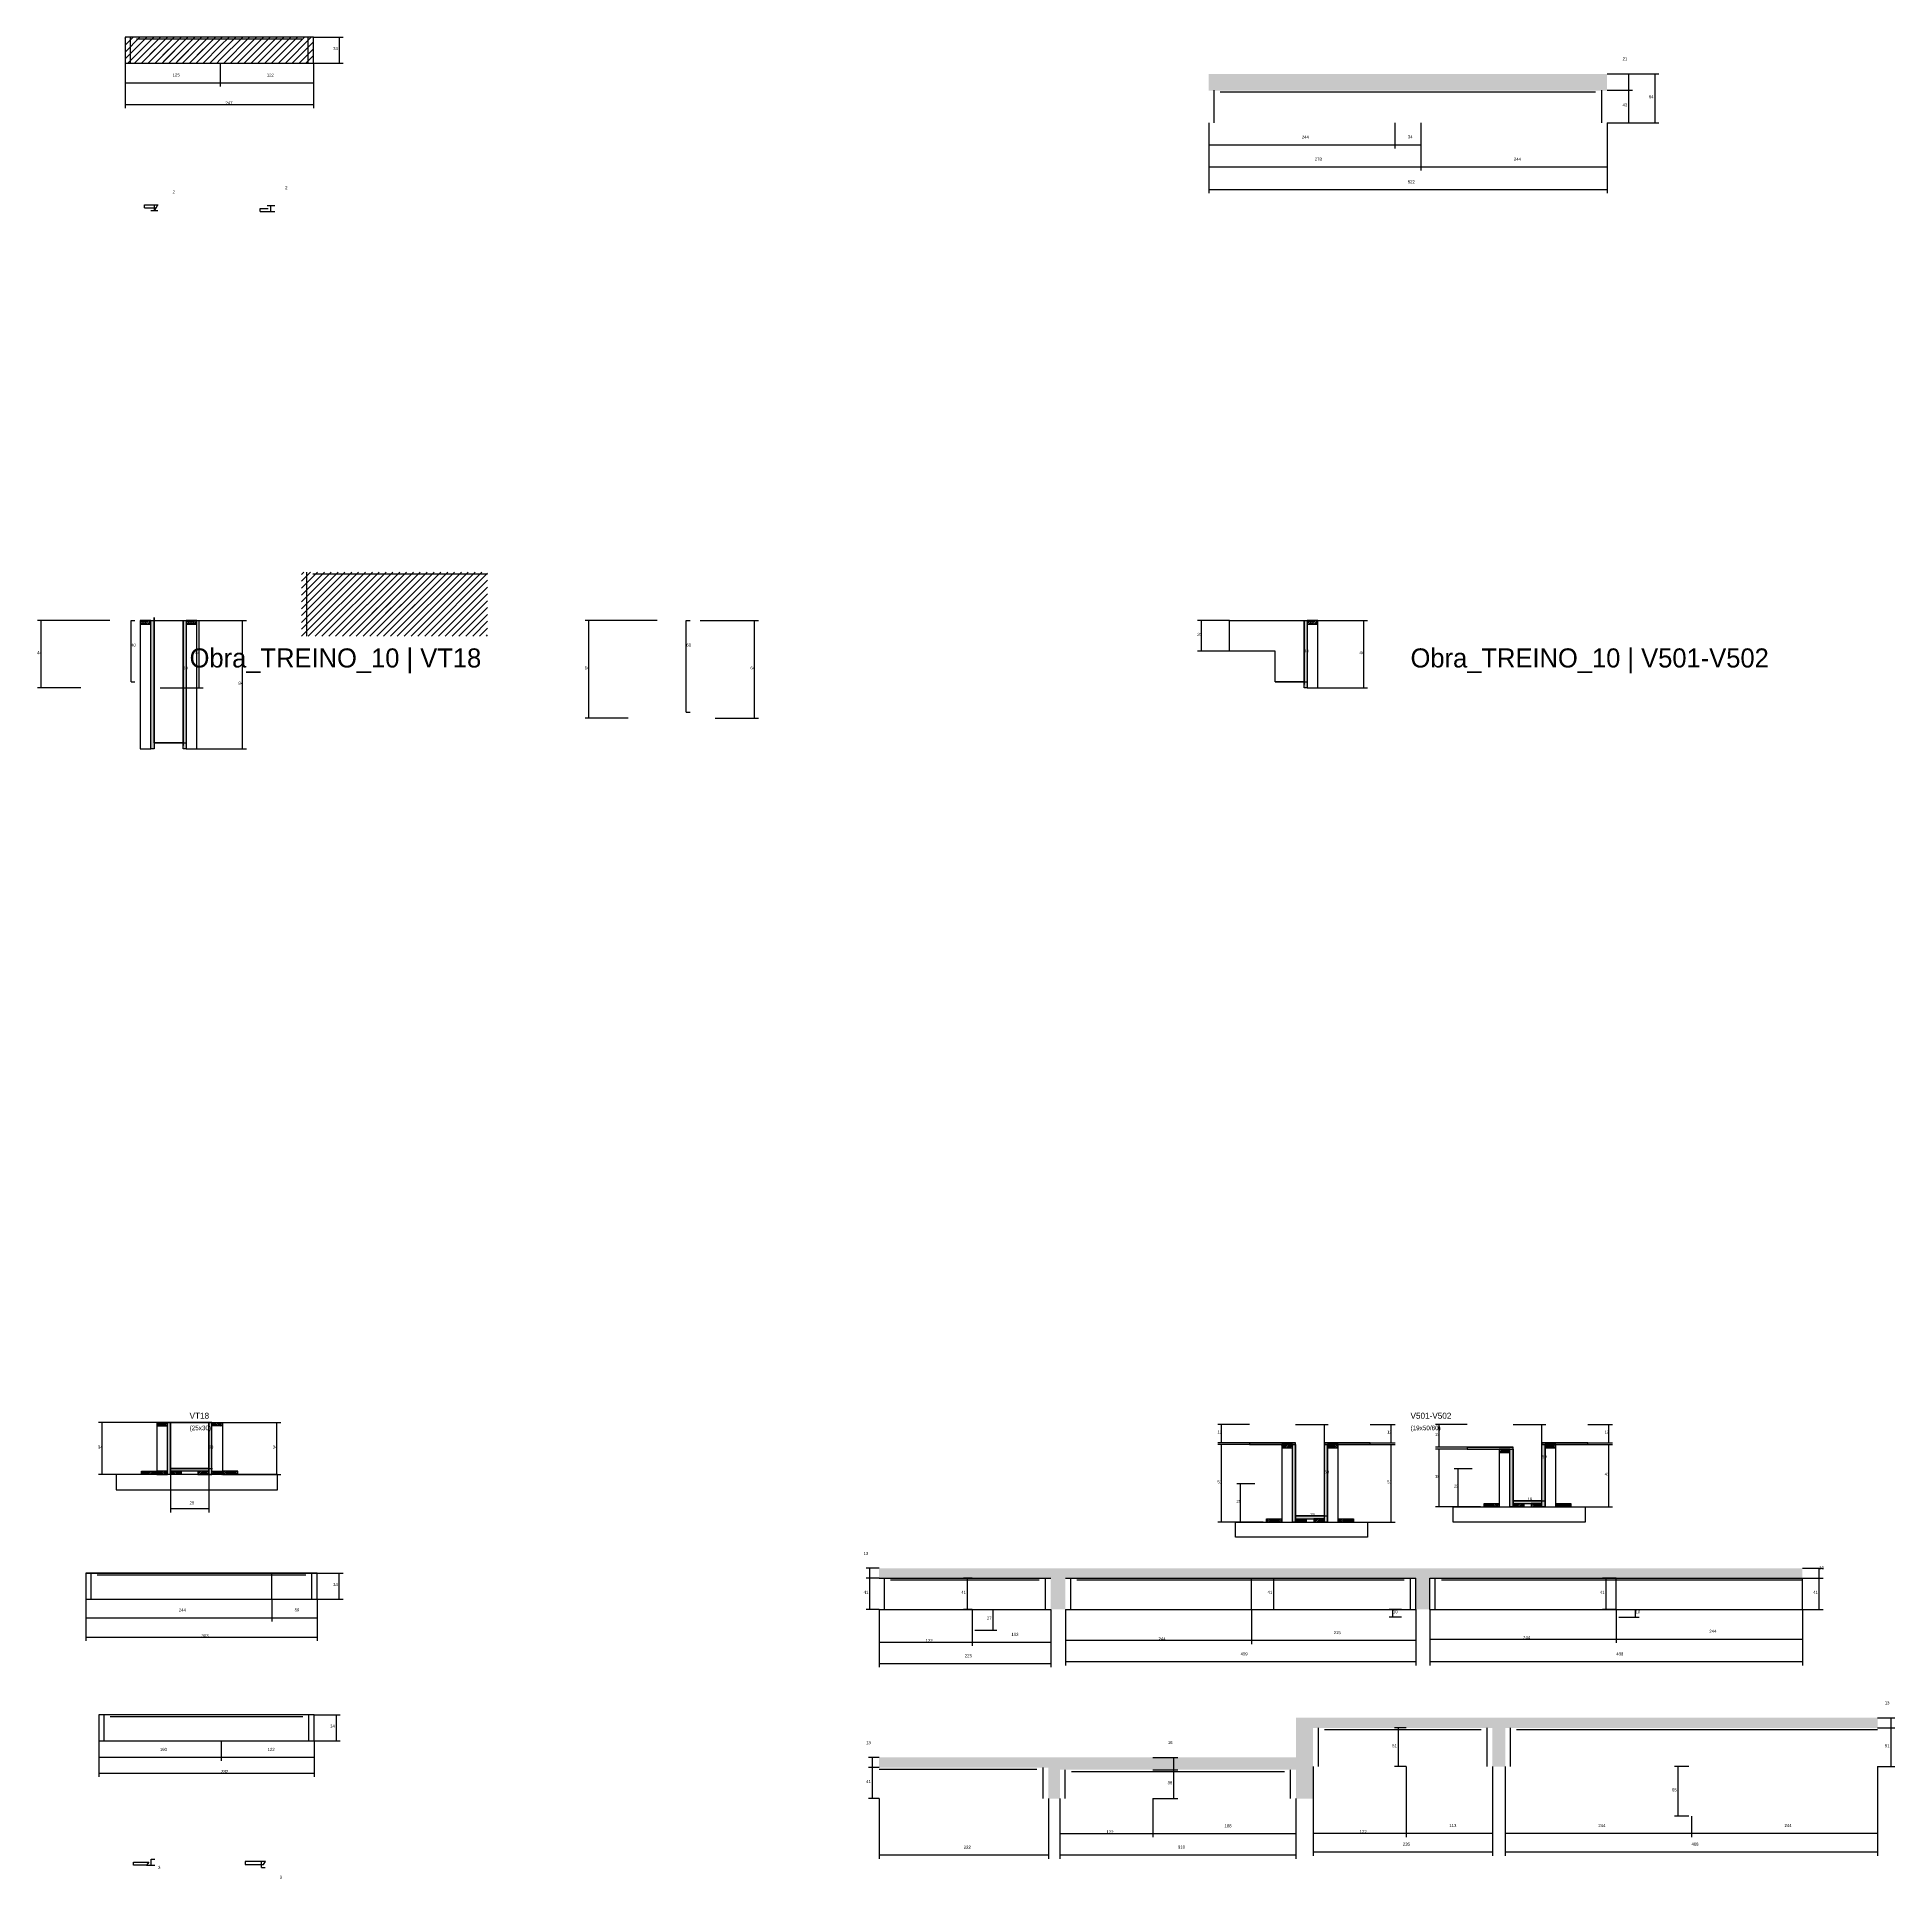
# Model space of a CAD drawing. Header units: metres. Extents: x -2848 to 21926, y -45195 to 1016.
# Drawn here: x 15800 to 18235, y -22598 to -20184 of the extents above; entities that cross this region are included whole.
import ezdxf

# ---------------------------------------------------------------- set-up
doc = ezdxf.new("R2010")
doc.units = ezdxf.units.M
for name, color, linetype in [('CONCRETO', 251, 'Continuous'), ('COTA', 241, 'Continuous'), ('Cota Seção (2x)', 4, 'Continuous'), ('Escoras', 2, 'Continuous'), ('Hachura', 253, 'Continuous'), ('LABEL_ID', 3, 'Continuous'), ('Madeira', 126, 'Continuous'), ('Painéis', 200, 'Continuous'), ('SARR_2.2x7', 40, 'Continuous'), ('Texto Seção', 7, 'Continuous')]:
    doc.layers.add(name, color=color, linetype=linetype)

msp = doc.modelspace()

# ---------------------------------------------------------------- hatches: boundary and pattern name
at = {"layer": 'COTA'}
h = msp.add_hatch(dxfattribs=at)
h.set_pattern_fill('AR-CONC', scale=0.03)
h.paths.add_polyline_path([(17335.5, -20231.8), (17335.5, -20253.8), (17857.5, -20253.8), (17857.5, -20231.8)])
h = msp.add_hatch(dxfattribs=at)
h.set_pattern_fill('AR-CONC', scale=0.03)
h.paths.add_polyline_path([(17606.8, -22204.1), (17606.8, -22244.9), (17625.5, -22244.9), (17625.5, -22204.1), (18113.5, -22204.1), (18113.5, -22190.9), (16903.6, -22190.9), (16903.6, -22204.1), (17128.5, -22204.1), (17128.5, -22244.9), (17147.8, -22244.9), (17147.8, -22204.1)])
h = msp.add_hatch(dxfattribs=at)
h.set_pattern_fill('AR-CONC', scale=0.03)
h.paths.add_polyline_path([(17472.4, -22451), (17472.4, -22400.2), (17707.4, -22400.2), (17707.4, -22451), (17724.1, -22451), (17724.1, -22400.2), (18212.1, -22400.2), (18212.1, -22387), (17449.9, -22387), (17449.9, -22439), (16903.6, -22439), (16903.6, -22452.2), (17125.5, -22452.2), (17125.5, -22493), (17140.5, -22493), (17140.5, -22455.2), (17449.9, -22455.2), (17449.9, -22493), (17472.4, -22493)])
at = {"layer": 'Hachura'}
h = msp.add_hatch(dxfattribs=at)
h.set_pattern_fill('ANSI31', scale=2)
h.paths.add_polyline_path([(16040.2, -20183.6), (15915.4, -20183.6), (15915.4, -20217.6), (16040.2, -20217.6)])
h = msp.add_hatch(dxfattribs=at)
h.set_pattern_fill('ANSI31', scale=2)
h.paths.add_polyline_path([(15944.9, -20215.5), (16012.6, -20215.5), (16012.6, -20215.5), (16018.1, -20199.5), (16018.1, -20199.5), (15950.4, -20199.5), (15950.4, -20199.5), (15944.9, -20215.5)])
h = msp.add_hatch(dxfattribs=at)
h.set_pattern_fill('ANSI31', scale=2)
h.paths.add_polyline_path([(16162.2, -20183.6), (16040.2, -20183.6), (16040.2, -20217.6), (16162.2, -20217.6)])
h = msp.add_hatch(dxfattribs=at)
h.set_pattern_fill('ANSI31', scale=2)
h.paths.add_polyline_path([(16390.5, -20968.9), (16390.5, -20884.9), (16146.5, -20884.9), (16146.5, -20968.9)])
h = msp.add_hatch(dxfattribs=at)
h.set_pattern_fill('ANSI31', scale=2)
h.paths.add_polyline_path([(16225, -20939.3), (16292.6, -20939.3), (16292.6, -20939.3), (16298.1, -20923.3), (16298.1, -20923.3), (16230.5, -20923.3), (16230.5, -20923.3), (16225, -20939.3)])
h = msp.add_hatch(dxfattribs=at)
h.set_pattern_fill('ANSI31', scale=0.5)
h.paths.add_polyline_path([(15949.4, -20953), (15949.4, -20948.6), (15949.4, -20948.6), (15935.4, -20948.6), (15935.4, -20948.6), (15935.4, -20953), (15935.4, -20953), (15949.4, -20953)])
h = msp.add_hatch(color=8, dxfattribs=at)
h.dxf.hatch_style = 1
h.paths.add_polyline_path([(15949.4, -20948.6), (15953.4, -20948.6), (15953.4, -20948.6), (15953.4, -21116.6), (15953.4, -21116.6), (15949.4, -21116.6), (15949.4, -21116.6), (15949.4, -20948.6)])
h = msp.add_hatch(color=8, dxfattribs=at)
h.dxf.hatch_style = 1
h.paths.add_polyline_path([(15991.4, -20948.6), (15995.4, -20948.6), (15995.4, -20948.6), (15995.4, -21116.6), (15995.4, -21116.6), (15991.4, -21116.6), (15991.4, -21116.6), (15991.4, -20948.6)])
h = msp.add_hatch(dxfattribs=at)
h.set_pattern_fill('ANSI31', scale=0.5)
h.paths.add_polyline_path([(16009.4, -20953), (16009.4, -20948.6), (16009.4, -20948.6), (15995.4, -20948.6), (15995.4, -20948.6), (15995.4, -20953), (15995.4, -20953), (16009.4, -20953)])
h = msp.add_hatch(color=8, dxfattribs=at)
h.dxf.hatch_style = 1
h.paths.add_polyline_path([(17460.6, -20948.6), (17464.6, -20948.6), (17464.6, -20948.6), (17464.6, -21036.6), (17464.6, -21036.6), (17460.6, -21036.6), (17460.6, -21036.6), (17460.6, -20948.6)])
h = msp.add_hatch(dxfattribs=at)
h.set_pattern_fill('ANSI31', scale=0.5)
h.paths.add_polyline_path([(17478.6, -20953), (17478.6, -20948.6), (17478.6, -20948.6), (17464.6, -20948.6), (17464.6, -20948.6), (17464.6, -20953), (17464.6, -20953), (17478.6, -20953)])
h = msp.add_hatch(dxfattribs=at)
h.set_pattern_fill('ANSI31', scale=0.5)
h.paths.add_polyline_path([(15971, -22004.4), (15971, -22000), (15971, -22000), (15957, -22000), (15957, -22000), (15957, -22004.4), (15957, -22004.4), (15971, -22004.4)])
h = msp.add_hatch(color=8, dxfattribs=at)
h.dxf.hatch_style = 1
h.paths.add_polyline_path([(15971, -22000), (15975, -22000), (15975, -22000), (15975, -22068), (15975, -22068), (15971, -22068), (15971, -22068), (15971, -22000)])
h = msp.add_hatch(color=8, dxfattribs=at)
h.dxf.hatch_style = 1
h.paths.add_polyline_path([(16029, -22000), (16025, -22000), (16025, -22000), (16025, -22068), (16025, -22068), (16029, -22068), (16029, -22068), (16029, -22000)])
h = msp.add_hatch(dxfattribs=at)
h.set_pattern_fill('ANSI31', scale=0.5)
h.paths.add_polyline_path([(16029, -22004.4), (16029, -22000), (16029, -22000), (16043, -22000), (16043, -22000), (16043, -22004.4), (16043, -22004.4), (16029, -22004.4)])
h = msp.add_hatch(color=8, dxfattribs=at)
h.dxf.hatch_style = 1
h.paths.add_polyline_path([(17449.2, -22028.8), (17449.2, -22026.4), (17449.2, -22026.4), (17389.2, -22026.4), (17389.2, -22026.4), (17389.2, -22028.8), (17389.2, -22028.8), (17449.2, -22028.8)])
h = msp.add_hatch(dxfattribs=at)
h.set_pattern_fill('ANSI31', scale=0.5)
h.paths.add_polyline_path([(17445.2, -22033.2), (17445.2, -22028.8), (17445.2, -22028.8), (17431.2, -22028.8), (17431.2, -22028.8), (17431.2, -22033.2), (17431.2, -22033.2), (17445.2, -22033.2)])
h = msp.add_hatch(color=8, dxfattribs=at)
h.dxf.hatch_style = 1
h.paths.add_polyline_path([(17445.2, -22028.8), (17449.2, -22028.8), (17449.2, -22028.8), (17449.2, -22130.4), (17449.2, -22130.4), (17445.2, -22130.4), (17445.2, -22130.4), (17445.2, -22028.8)])
h = msp.add_hatch(color=8, dxfattribs=at)
h.dxf.hatch_style = 1
h.paths.add_polyline_path([(17547.2, -22028.8), (17547.2, -22026.4), (17547.2, -22026.4), (17487.2, -22026.4), (17487.2, -22026.4), (17487.2, -22028.8), (17487.2, -22028.8), (17547.2, -22028.8)])
h = msp.add_hatch(color=8, dxfattribs=at)
h.dxf.hatch_style = 1
h.paths.add_polyline_path([(17487.2, -22028.8), (17491.2, -22028.8), (17491.2, -22028.8), (17491.2, -22130.4), (17491.2, -22130.4), (17487.2, -22130.4), (17487.2, -22130.4), (17487.2, -22028.8)])
h = msp.add_hatch(dxfattribs=at)
h.set_pattern_fill('ANSI31', scale=0.5)
h.paths.add_polyline_path([(17505.2, -22033.2), (17505.2, -22028.8), (17505.2, -22028.8), (17491.2, -22028.8), (17491.2, -22028.8), (17491.2, -22033.2), (17491.2, -22033.2), (17505.2, -22033.2)])
h = msp.add_hatch(color=8, dxfattribs=at)
h.dxf.hatch_style = 1
h.paths.add_polyline_path([(17832.3, -22028.8), (17832.3, -22026.4), (17832.3, -22026.4), (17772.3, -22026.4), (17772.3, -22026.4), (17772.3, -22028.8), (17772.3, -22028.8), (17832.3, -22028.8)])
h = msp.add_hatch(color=8, dxfattribs=at)
h.dxf.hatch_style = 1
h.paths.add_polyline_path([(17772.3, -22028.8), (17776.3, -22028.8), (17776.3, -22028.8), (17776.3, -22110.4), (17776.3, -22110.4), (17772.3, -22110.4), (17772.3, -22110.4), (17772.3, -22028.8)])
h = msp.add_hatch(dxfattribs=at)
h.set_pattern_fill('ANSI31', scale=0.5)
h.paths.add_polyline_path([(17790.3, -22033.2), (17790.3, -22028.8), (17790.3, -22028.8), (17776.3, -22028.8), (17776.3, -22028.8), (17776.3, -22033.2), (17776.3, -22033.2), (17790.3, -22033.2)])
h = msp.add_hatch(color=8, dxfattribs=at)
h.dxf.hatch_style = 1
h.paths.add_polyline_path([(17734.3, -22034.8), (17734.3, -22032.4), (17734.3, -22032.4), (17674.3, -22032.4), (17674.3, -22032.4), (17674.3, -22034.8), (17674.3, -22034.8), (17734.3, -22034.8)])
h = msp.add_hatch(dxfattribs=at)
h.set_pattern_fill('ANSI31', scale=0.5)
h.paths.add_polyline_path([(17730.3, -22039.2), (17730.3, -22034.8), (17730.3, -22034.8), (17716.3, -22034.8), (17716.3, -22034.8), (17716.3, -22039.2), (17716.3, -22039.2), (17730.3, -22039.2)])
h = msp.add_hatch(color=8, dxfattribs=at)
h.dxf.hatch_style = 1
h.paths.add_polyline_path([(17730.3, -22034.8), (17734.3, -22034.8), (17734.3, -22034.8), (17734.3, -22110.4), (17734.3, -22110.4), (17730.3, -22110.4), (17730.3, -22110.4), (17730.3, -22034.8)])
h = msp.add_hatch(dxfattribs=at)
h.set_pattern_fill('ANSI31', scale=0.5)
h.paths.add_polyline_path([(15937, -22068), (15937, -22063.6), (15937, -22063.6), (15957, -22063.6), (15957, -22063.6), (15957, -22068), (15957, -22068), (15937, -22068)])
h = msp.add_hatch(dxfattribs=at)
h.set_pattern_fill('ANSI31', scale=0.5)
h.paths.add_polyline_path([(15971, -22068), (15971, -22063.6), (15971, -22063.6), (15957, -22063.6), (15957, -22063.6), (15957, -22068), (15957, -22068), (15971, -22068)])
h = msp.add_hatch(color=8, dxfattribs=at)
h.dxf.hatch_style = 1
h.paths.add_polyline_path([(15975, -22063.6), (15975, -22060), (15975, -22060), (16025, -22060), (16025, -22060), (16025, -22063.6), (16025, -22063.6), (15975, -22063.6)])
h = msp.add_hatch(dxfattribs=at)
h.set_pattern_fill('ANSI31', scale=0.5)
h.paths.add_polyline_path([(15975, -22068), (15975, -22063.6), (15975, -22063.6), (15989, -22063.6), (15989, -22063.6), (15989, -22068), (15989, -22068), (15975, -22068)])
h = msp.add_hatch(dxfattribs=at)
h.set_pattern_fill('ANSI31', scale=0.5)
h.paths.add_polyline_path([(16025, -22068), (16025, -22063.6), (16025, -22063.6), (16011, -22063.6), (16011, -22063.6), (16011, -22068), (16011, -22068), (16025, -22068)])
h = msp.add_hatch(dxfattribs=at)
h.set_pattern_fill('ANSI31', scale=0.5)
h.paths.add_polyline_path([(16029, -22068), (16029, -22063.6), (16029, -22063.6), (16043, -22063.6), (16043, -22063.6), (16043, -22068), (16043, -22068), (16029, -22068)])
h = msp.add_hatch(dxfattribs=at)
h.set_pattern_fill('ANSI31', scale=0.5)
h.paths.add_polyline_path([(16063, -22068), (16063, -22063.6), (16063, -22063.6), (16043, -22063.6), (16043, -22063.6), (16043, -22068), (16043, -22068), (16063, -22068)])
h = msp.add_hatch(color=8, dxfattribs=at)
h.dxf.hatch_style = 1
h.paths.add_polyline_path([(17772.3, -22106), (17772.3, -22102.4), (17772.3, -22102.4), (17734.3, -22102.4), (17734.3, -22102.4), (17734.3, -22106), (17734.3, -22106), (17772.3, -22106)])
h = msp.add_hatch(dxfattribs=at)
h.set_pattern_fill('ANSI31', scale=0.5)
h.paths.add_polyline_path([(17411.2, -22130.4), (17411.2, -22126), (17411.2, -22126), (17431.2, -22126), (17431.2, -22126), (17431.2, -22130.4), (17431.2, -22130.4), (17411.2, -22130.4)])
h = msp.add_hatch(color=8, dxfattribs=at)
h.dxf.hatch_style = 1
h.paths.add_polyline_path([(17487.2, -22126), (17487.2, -22122.4), (17487.2, -22122.4), (17449.2, -22122.4), (17449.2, -22122.4), (17449.2, -22126), (17449.2, -22126), (17487.2, -22126)])
h = msp.add_hatch(dxfattribs=at)
h.set_pattern_fill('ANSI31', scale=0.5)
h.paths.add_polyline_path([(17449.2, -22130.4), (17449.2, -22126), (17449.2, -22126), (17463.2, -22126), (17463.2, -22126), (17463.2, -22130.4), (17463.2, -22130.4), (17449.2, -22130.4)])
h = msp.add_hatch(dxfattribs=at)
h.set_pattern_fill('ANSI31', scale=0.5)
h.paths.add_polyline_path([(17487.2, -22130.4), (17487.2, -22126), (17487.2, -22126), (17473.2, -22126), (17473.2, -22126), (17473.2, -22130.4), (17473.2, -22130.4), (17487.2, -22130.4)])
h = msp.add_hatch(dxfattribs=at)
h.set_pattern_fill('ANSI31', scale=0.5)
h.paths.add_polyline_path([(17505.2, -22130.4), (17505.2, -22126), (17505.2, -22126), (17525.2, -22126), (17525.2, -22126), (17525.2, -22130.4), (17525.2, -22130.4), (17505.2, -22130.4)])
h = msp.add_hatch(dxfattribs=at)
h.set_pattern_fill('ANSI31', scale=0.5)
h.paths.add_polyline_path([(17696.3, -22110.4), (17696.3, -22106), (17696.3, -22106), (17716.3, -22106), (17716.3, -22106), (17716.3, -22110.4), (17716.3, -22110.4), (17696.3, -22110.4)])
h = msp.add_hatch(dxfattribs=at)
h.set_pattern_fill('ANSI31', scale=0.5)
h.paths.add_polyline_path([(17734.3, -22110.4), (17734.3, -22106), (17734.3, -22106), (17748.3, -22106), (17748.3, -22106), (17748.3, -22110.4), (17748.3, -22110.4), (17734.3, -22110.4)])
h = msp.add_hatch(dxfattribs=at)
h.set_pattern_fill('ANSI31', scale=0.5)
h.paths.add_polyline_path([(17772.3, -22110.4), (17772.3, -22106), (17772.3, -22106), (17758.3, -22106), (17758.3, -22106), (17758.3, -22110.4), (17758.3, -22110.4), (17772.3, -22110.4)])
h = msp.add_hatch(dxfattribs=at)
h.set_pattern_fill('ANSI31', scale=0.5)
h.paths.add_polyline_path([(17790.3, -22110.4), (17790.3, -22106), (17790.3, -22106), (17810.3, -22106), (17810.3, -22106), (17810.3, -22110.4), (17810.3, -22110.4), (17790.3, -22110.4)])

# ---------------------------------------------------------------- linework, layer by layer
at = {"layer": 'CONCRETO'}
for points in [[(15953.4, -20944.6), (15953.4, -20944.6), (15953.4, -20948.6), (15953.4, -20948.6), (15953.4, -20948.6), (15991.4, -20948.6), (15991.4, -21112.2), (15991.4, -21112.2), (15991.4, -21108.6), (15953.4, -21108.6)], [(17422.6, -20988.6), (17362.6, -20988.6), (17362.6, -20948.6), (17422.6, -20948.6), (17422.6, -20948.6), (17460.6, -20948.6), (17460.6, -21032.2), (17460.6, -21032.2), (17460.6, -21028.6), (17422.6, -21028.6)], [(15975, -22000), (15975, -22000), (15975, -22000), (15975, -22000), (16025, -22000), (16025, -22000), (16025, -22000), (16025, -22060), (15975, -22060), (15975, -22000)], [(15975, -22060), (16025, -22060), (16025, -22000), (15975, -22000)]]:
    msp.add_lwpolyline(points, close=True, dxfattribs=at)
at = {"layer": 'COTA'}
for p, q in [((16162.2, -20183.6), (16201.4, -20183.6)), ((16196.4, -20217.6), (16196.4, -20183.6)), ((15915.4, -20217.6), (15915.4, -20276.9)), ((15915.4, -20217.6), (15915.4, -20248.4)), ((16040.2, -20217.6), (16040.2, -20248.4)), ((16040.2, -20217.6), (16040.2, -20248.4)), ((16162.2, -20217.6), (16201.4, -20217.6)), ((16162.2, -20217.6), (16162.2, -20276.9)), ((16162.2, -20217.6), (16162.2, -20248.4)), ((15915.4, -20243.4), (16040.2, -20243.4)), ((16040.2, -20243.4), (16162.2, -20243.4)), ((17857.5, -20231.8), (17891, -20231.8)), ((17857.5, -20231.8), (17925.4, -20231.8)), ((17857.5, -20253), (17891, -20253)), ((17857.5, -20253), (17891, -20253)), ((17886, -20253), (17886, -20231.8)), ((17886, -20295.8), (17886, -20253)), ((17920.4, -20295.8), (17920.4, -20231.8)), ((15915.4, -20271.9), (16162.2, -20271.9)), ((17335.5, -20295.8), (17335.5, -20358.6)), ((17335.5, -20295.8), (17335.5, -20329.6)), ((17335.5, -20295.8), (17335.5, -20388.3)), ((17579.5, -20295.8), (17579.5, -20329.6)), ((17579.5, -20295.8), (17579.5, -20329.6)), ((17613.5, -20295.8), (17613.5, -20358.6)), ((17613.5, -20295.8), (17613.5, -20358.6)), ((17613.5, -20295.8), (17613.5, -20329.6)), ((17857.5, -20295.8), (17857.5, -20358.6)), ((17857.5, -20295.8), (17891, -20295.8)), ((17857.5, -20295.8), (17925.4, -20295.8)), ((17857.5, -20295.8), (17857.5, -20388.3)), ((17335.5, -20324.6), (17579.5, -20324.6)), ((17579.5, -20324.6), (17613.5, -20324.6)), ((17335.5, -20353.6), (17613.5, -20353.6)), ((17613.5, -20353.6), (17857.5, -20353.6)), ((17335.5, -20383.3), (17857.5, -20383.3)), ((15958.4, -20411.4), (15949, -20411.4)), ((15954, -20411.4), (15954, -20403.4)), ((15954, -20403.4), (15959, -20403.4)), ((16101.5, -20404.2), (16111.6, -20404.2)), ((16106.6, -20412.2), (16106.6, -20404.2)), ((16106.6, -20412.2), (16111.6, -20412.2)), ((15895.3, -20948.6), (15800.6, -20948.6)), ((15805.6, -21036.6), (15805.6, -20948.6)), ((15941.3, -20948.6), (16017.7, -20948.6)), ((16009.4, -20948.6), (16074.4, -20948.6)), ((16012.7, -21036.6), (16012.7, -20948.6)), ((16069.4, -21116.6), (16069.4, -20948.6)), ((16612.9, -20948.6), (16518.2, -20948.6)), ((16523.2, -21076.6), (16523.2, -20948.6)), ((16668.9, -20948.6), (16745.4, -20948.6)), ((16740.4, -21076.6), (16740.4, -20948.6)), ((17362.6, -20948.6), (17320.9, -20948.6)), ((17325.9, -20988.6), (17325.9, -20948.6)), ((17478.6, -20948.6), (17543.6, -20948.6)), ((17538.6, -21036.6), (17538.6, -20948.6)), ((17362.6, -20988.6), (17320.9, -20988.6)), ((15857.3, -21036.6), (15800.6, -21036.6)), ((15961.3, -21036.6), (16017.7, -21036.6)), ((17478.6, -21036.6), (17543.6, -21036.6)), ((16574.9, -21076.6), (16518.2, -21076.6)), ((16688.9, -21076.6), (16745.4, -21076.6)), ((16009.4, -21116.6), (16074.4, -21116.6)), ((15975, -22000), (15880.4, -22000)), ((15885.4, -22068), (15885.4, -22000)), ((16043, -22000), (16119.5, -22000)), ((16114.5, -22068), (16114.5, -22000)), ((17389.2, -22002.4), (17347.5, -22002.4)), ((17352.5, -22026.4), (17352.5, -22002.4)), ((17547.2, -22002.4), (17579.8, -22002.4)), ((17574.8, -22026.4), (17574.8, -22002.4)), ((17674.3, -22002.4), (17632.6, -22002.4)), ((17637.6, -22032.4), (17637.6, -22002.4)), ((17832.3, -22002.4), (17864.9, -22002.4)), ((17859.9, -22026.4), (17859.9, -22002.4)), ((17389.2, -22026.4), (17347.5, -22026.4)), ((17389.2, -22028.8), (17347.5, -22028.8)), ((17352.5, -22130.4), (17352.5, -22028.8)), ((17505.2, -22028.8), (17579.8, -22028.8)), ((17547.2, -22026.4), (17579.8, -22026.4)), ((17574.8, -22130.4), (17574.8, -22028.8)), ((17790.3, -22028.8), (17864.9, -22028.8)), ((17832.3, -22026.4), (17864.9, -22026.4)), ((17859.9, -22110.4), (17859.9, -22028.8)), ((17674.3, -22032.4), (17632.6, -22032.4)), ((17674.3, -22034.8), (17632.6, -22034.8)), ((17637.6, -22110.4), (17637.6, -22034.8)), ((15937, -22068), (15880.4, -22068)), ((15975, -22063.6), (15975, -22117.7)), ((16025, -22063.6), (16025, -22117.7)), ((16063, -22068), (16119.5, -22068)), ((17395.9, -22080.4), (17372.3, -22080.4)), ((17377.3, -22130.4), (17377.3, -22080.4)), ((17681, -22060.4), (17657.4, -22060.4)), ((17662.4, -22110.4), (17662.4, -22060.4)), ((15975, -22112.7), (16025, -22112.7)), ((17691.9, -22110.4), (17632.6, -22110.4)), ((17681, -22110.4), (17657.4, -22110.4)), ((17790.3, -22110.4), (17864.9, -22110.4)), ((17406.8, -22130.4), (17347.5, -22130.4)), ((17395.9, -22130.4), (17372.3, -22130.4)), ((17505.2, -22130.4), (17579.8, -22130.4)), ((16167.3, -22197.3), (16201.2, -22197.3)), ((16196.2, -22231.3), (16196.2, -22197.3)), ((16903.6, -22190.9), (16886.5, -22190.9)), ((16891.5, -22204.1), (16891.5, -22190.9)), ((18113.5, -22190.9), (18140.7, -22190.9)), ((18135.7, -22204.1), (18135.7, -22190.9)), ((16903.6, -22204.1), (16886.5, -22204.1)), ((16903.6, -22204.1), (16886.5, -22204.1)), ((16891.5, -22244.9), (16891.5, -22204.1)), ((17025.6, -22204.1), (17014.4, -22204.1)), ((17019.4, -22244.9), (17019.4, -22204.1)), ((17391.8, -22204.1), (17425.7, -22204.1)), ((17420.7, -22244.9), (17420.7, -22204.1)), ((17869.5, -22204.1), (17851.5, -22204.1)), ((17856.5, -22244.9), (17856.5, -22204.1)), ((18113.5, -22204.1), (18140.7, -22204.1)), ((18113.5, -22204.1), (18140.7, -22204.1)), ((18135.7, -22244.9), (18135.7, -22204.1)), ((16167.3, -22231.3), (16201.2, -22231.3)), ((16903.6, -22244.9), (16886.5, -22244.9)), ((16903.6, -22244.9), (16903.6, -22292.8)), ((16903.6, -22244.9), (16903.6, -22320.7)), ((17025.6, -22244.9), (17014.4, -22244.9)), ((17025.6, -22244.9), (17025.6, -22292.8)), ((17025.6, -22244.9), (17025.6, -22292.8)), ((17029.1, -22244.9), (17057.9, -22244.9)), ((17052.9, -22271.9), (17052.9, -22244.9)), ((17128.5, -22244.9), (17128.5, -22292.8)), ((17128.5, -22244.9), (17128.5, -22320.7)), ((17147.8, -22244.9), (17147.8, -22290.4)), ((17147.8, -22244.9), (17147.8, -22318.3)), ((17391.8, -22244.9), (17391.8, -22290.4)), ((17391.8, -22244.9), (17391.8, -22290.4)), ((17391.8, -22244.9), (17425.7, -22244.9)), ((17588.3, -22244.9), (17571.9, -22244.9)), ((17576.9, -22254.9), (17576.9, -22244.9)), ((17606.8, -22244.9), (17606.8, -22290.4)), ((17606.8, -22244.9), (17606.8, -22318.3)), ((17625.5, -22244.9), (17625.5, -22288.7)), ((17625.5, -22244.9), (17625.5, -22318.3)), ((17869.5, -22244.9), (17851.5, -22244.9)), ((17869.5, -22244.9), (17869.5, -22288.7)), ((17869.5, -22244.9), (17869.5, -22288.7)), ((17873.1, -22244.9), (17899.7, -22244.9)), ((17894.7, -22254.9), (17894.7, -22244.9)), ((18113.5, -22244.9), (18113.5, -22288.7)), ((18113.5, -22244.9), (18113.5, -22318.3)), ((18113.5, -22244.9), (18140.7, -22244.9)), ((17029.1, -22271.9), (17057.9, -22271.9)), ((17588.3, -22254.9), (17571.9, -22254.9)), ((17873.1, -22254.9), (17899.7, -22254.9)), ((16903.6, -22287.8), (17025.6, -22287.8)), ((17025.6, -22287.8), (17128.5, -22287.8)), ((17147.8, -22285.4), (17391.8, -22285.4)), ((17391.8, -22285.4), (17606.8, -22285.4)), ((17625.5, -22283.7), (17869.5, -22283.7)), ((17869.5, -22283.7), (18113.5, -22283.7)), ((16903.6, -22315.7), (17128.5, -22315.7)), ((17147.8, -22313.3), (17606.8, -22313.3)), ((17625.5, -22313.3), (18113.5, -22313.3)), ((16163.3, -22383), (16197.3, -22383)), ((16192.3, -22417), (16192.3, -22383)), ((18212.1, -22387), (18234.7, -22387)), ((18229.7, -22400.2), (18229.7, -22387)), ((16163.3, -22417), (16197.3, -22417)), ((17594.4, -22400.2), (17579.1, -22400.2)), ((17584.1, -22451), (17584.1, -22400.2)), ((18212.1, -22400.2), (18234.7, -22400.2)), ((18212.1, -22400.2), (18234.7, -22400.2)), ((18229.7, -22451), (18229.7, -22400.2)), ((16903.6, -22439), (16889.8, -22439)), ((16894.8, -22452.2), (16894.8, -22439)), ((17262.5, -22439), (17295, -22439)), ((17290, -22455.2), (17290, -22439)), ((16903.6, -22452.2), (16889.8, -22452.2)), ((16903.6, -22452.2), (16889.8, -22452.2)), ((16894.8, -22493), (16894.8, -22452.2)), ((17262.5, -22455.2), (17295, -22455.2)), ((17262.5, -22455.2), (17295, -22455.2)), ((17290, -22493), (17290, -22455.2)), ((17472.4, -22451), (17472.4, -22543.3)), ((17472.4, -22451), (17472.4, -22567.8)), ((17594.4, -22451), (17579.1, -22451)), ((17594.4, -22451), (17594.4, -22543.3)), ((17594.4, -22451), (17594.4, -22543.3)), ((17707.4, -22451), (17707.4, -22543.3)), ((17707.4, -22451), (17707.4, -22567.8)), ((17724.1, -22451), (17724.1, -22543.3)), ((17724.1, -22451), (17724.1, -22567.8)), ((17964.6, -22451), (17945.8, -22451)), ((17950.8, -22516), (17950.8, -22451)), ((18212.1, -22451), (18212.1, -22567.8)), ((18212.1, -22451), (18234.7, -22451)), ((16903.6, -22493), (16889.8, -22493)), ((16903.6, -22493), (16903.6, -22571.7)), ((17125.5, -22493), (17125.5, -22571.7)), ((17140.5, -22493), (17140.5, -22543.7)), ((17140.5, -22493), (17140.5, -22571.7)), ((17262.5, -22493), (17262.5, -22543.7)), ((17262.5, -22493), (17262.5, -22543.7)), ((17262.5, -22493), (17295, -22493)), ((17449.9, -22493), (17449.9, -22543.7)), ((17449.9, -22493), (17449.9, -22571.7)), ((17964.6, -22516), (17945.8, -22516)), ((17968.1, -22516), (17968.1, -22543.3)), ((17968.1, -22516), (17968.1, -22543.3)), ((18212.1, -22516), (18212.1, -22543.3)), ((17140.5, -22538.7), (17262.5, -22538.7)), ((17262.5, -22538.7), (17449.9, -22538.7)), ((17472.4, -22538.3), (17594.4, -22538.3)), ((17594.4, -22538.3), (17707.4, -22538.3)), ((17724.1, -22538.3), (17968.1, -22538.3)), ((17968.1, -22538.3), (18212.1, -22538.3)), ((16903.6, -22566.7), (17125.5, -22566.7)), ((17140.5, -22566.7), (17449.9, -22566.7)), ((17472.4, -22562.8), (17707.4, -22562.8)), ((17724.1, -22562.8), (18212.1, -22562.8))]:
    msp.add_line(p, q, dxfattribs=at)
at = {"layer": 'Cota Seção (2x)'}
for p, q in [((15923.3, -21028.6), (15923.3, -20948.6)), ((15923.3, -20948.6), (15928.3, -20948.6)), ((15953.4, -20948.6), (15996.4, -20948.6)), ((15991.4, -21108.6), (15991.4, -20948.6)), ((16650.9, -21068.6), (16650.9, -20948.6)), ((16650.9, -20948.6), (16655.9, -20948.6)), ((17422.6, -20948.6), (17465.6, -20948.6)), ((17460.6, -21028.6), (17460.6, -20948.6)), ((15923.3, -21028.6), (15928.3, -21028.6)), ((17422.6, -21028.6), (17465.6, -21028.6)), ((16650.9, -21068.6), (16655.9, -21068.6)), ((15953.4, -21108.6), (15996.4, -21108.6)), ((16025, -22060), (16025, -22000)), ((16025, -22000), (16030, -22000)), ((17449.2, -22002.4), (17492.2, -22002.4)), ((17487.2, -22122.4), (17487.2, -22002.4)), ((17734.3, -22002.4), (17777.3, -22002.4)), ((17772.3, -22102.4), (17772.3, -22002.4)), ((16025, -22060), (16030, -22060)), ((17734.3, -22110.4), (17734.3, -22097.4)), ((17734.3, -22102.4), (17777.3, -22102.4)), ((17734.3, -22102.4), (17772.3, -22102.4)), ((17772.3, -22110.4), (17772.3, -22097.4)), ((17449.2, -22130.4), (17449.2, -22117.4)), ((17449.2, -22122.4), (17492.2, -22122.4)), ((17449.2, -22122.4), (17487.2, -22122.4)), ((17487.2, -22130.4), (17487.2, -22117.4))]:
    msp.add_line(p, q, dxfattribs=at)
at = {"layer": 'Escoras'}
for p, q in [((15863.9, -22231.3), (15863.9, -22286.3)), ((15863.9, -22231.3), (15863.9, -22260.8)), ((16107.9, -22231.3), (16107.9, -22260.8)), ((16107.9, -22231.3), (16107.9, -22260.8)), ((16167.3, -22231.3), (16167.3, -22286.3)), ((16167.3, -22231.3), (16167.3, -22260.8)), ((15863.9, -22255.8), (16107.9, -22255.8)), ((16107.9, -22255.8), (16167.3, -22255.8)), ((15863.9, -22281.3), (16167.3, -22281.3)), ((15880.9, -22417), (15880.9, -22464.4)), ((15880.9, -22417), (15880.9, -22443.5)), ((16041.3, -22417), (16041.3, -22443.5)), ((16041.3, -22417), (16041.3, -22443.5)), ((16163.3, -22417), (16163.3, -22464.4)), ((16163.3, -22417), (16163.3, -22443.5)), ((15880.9, -22438.5), (16041.3, -22438.5)), ((16041.3, -22438.5), (16163.3, -22438.5)), ((15880.9, -22459.4), (16163.3, -22459.4)), ((15943.4, -22580.4), (15954.5, -22580.4)), ((15949.5, -22580.4), (15949.5, -22572.4)), ((15949.5, -22572.4), (15954.5, -22572.4)), ((16099.5, -22575.2), (16089.1, -22575.2)), ((16094.1, -22583.2), (16094.1, -22575.2)), ((16094.1, -22583.2), (16099.1, -22583.2))]:
    msp.add_line(p, q, dxfattribs=at)
at = {"layer": 'Madeira'}
for points in [[(15949.4, -20953), (15949.4, -20948.6), (15935.4, -20948.6), (15935.4, -20953)], [(15949.4, -20948.6), (15935.4, -20948.6), (15935.4, -21116.6), (15949.4, -21116.6)], [(16009.4, -20953), (16009.4, -20948.6), (15995.4, -20948.6), (15995.4, -20953)], [(16009.4, -20948.6), (15995.4, -20948.6), (15995.4, -21116.6), (16009.4, -21116.6)], [(17478.6, -20953), (17478.6, -20948.6), (17464.6, -20948.6), (17464.6, -20953)], [(17478.6, -20948.6), (17464.6, -20948.6), (17464.6, -21036.6), (17478.6, -21036.6)], [(15971, -22004.4), (15971, -22000), (15957, -22000), (15957, -22004.4)], [(15971, -22000), (15957, -22000), (15957, -22068), (15971, -22068)], [(16029, -22004.4), (16029, -22000), (16043, -22000), (16043, -22004.4)], [(16029, -22000), (16043, -22000), (16043, -22068), (16029, -22068)], [(17445.2, -22033.2), (17445.2, -22028.8), (17431.2, -22028.8), (17431.2, -22033.2)], [(17445.2, -22028.8), (17431.2, -22028.8), (17431.2, -22130.4), (17445.2, -22130.4)], [(17505.2, -22033.2), (17505.2, -22028.8), (17491.2, -22028.8), (17491.2, -22033.2)], [(17505.2, -22028.8), (17491.2, -22028.8), (17491.2, -22130.4), (17505.2, -22130.4)], [(17790.3, -22033.2), (17790.3, -22028.8), (17776.3, -22028.8), (17776.3, -22033.2)], [(17790.3, -22028.8), (17776.3, -22028.8), (17776.3, -22110.4), (17790.3, -22110.4)], [(17730.3, -22039.2), (17730.3, -22034.8), (17716.3, -22034.8), (17716.3, -22039.2)], [(17730.3, -22034.8), (17716.3, -22034.8), (17716.3, -22110.4), (17730.3, -22110.4)], [(15903.6, -22088), (16115.2, -22088), (16115.2, -22068), (15903.6, -22068)], [(15937, -22068), (15937, -22063.6), (15957, -22063.6), (15957, -22068)], [(15971, -22068), (15971, -22063.6), (15957, -22063.6), (15957, -22068)], [(15975, -22068), (15975, -22063.6), (15989, -22063.6), (15989, -22068)], [(16025, -22068), (16025, -22063.6), (16011, -22063.6), (16011, -22068)], [(16029, -22068), (16029, -22063.6), (16043, -22063.6), (16043, -22068)], [(16063, -22068), (16063, -22063.6), (16043, -22063.6), (16043, -22068)], [(17411.2, -22130.4), (17411.2, -22126), (17431.2, -22126), (17431.2, -22130.4)], [(17449.2, -22130.4), (17449.2, -22126), (17463.2, -22126), (17463.2, -22130.4)], [(17487.2, -22130.4), (17487.2, -22126), (17473.2, -22126), (17473.2, -22130.4)], [(17505.2, -22130.4), (17505.2, -22126), (17525.2, -22126), (17525.2, -22130.4)], [(17828.7, -22130.4), (17655.7, -22130.4), (17655.7, -22110.4), (17828.7, -22110.4)], [(17696.3, -22110.4), (17696.3, -22106), (17716.3, -22106), (17716.3, -22110.4)], [(17734.3, -22110.4), (17734.3, -22106), (17748.3, -22106), (17748.3, -22110.4)], [(17772.3, -22110.4), (17772.3, -22106), (17758.3, -22106), (17758.3, -22110.4)], [(17790.3, -22110.4), (17790.3, -22106), (17810.3, -22106), (17810.3, -22110.4)], [(17543.6, -22150.4), (17370.6, -22150.4), (17370.6, -22130.4), (17543.6, -22130.4)]]:
    msp.add_lwpolyline(points, close=True, dxfattribs=at)
at = {"layer": 'Painéis'}
for p, q in [((15975, -22068), (15975, -22000)), ((16025, -22068), (16025, -22000)), ((17389.2, -22026.4), (17449.2, -22026.4)), ((17449.2, -22130.4), (17449.2, -22028.8)), ((17487.2, -22026.4), (17547.2, -22026.4)), ((17491.2, -22130.4), (17491.2, -22028.8)), ((17772.3, -22026.4), (17832.3, -22026.4)), ((17776.3, -22110.4), (17776.3, -22028.8)), ((17674.3, -22032.4), (17734.3, -22032.4)), ((17734.3, -22110.4), (17734.3, -22034.8)), ((15975, -22060), (16025, -22060)), ((15975, -22063.6), (15975, -22060)), ((16025, -22063.6), (16025, -22060)), ((17734.3, -22102.4), (17772.3, -22102.4)), ((17734.3, -22106), (17734.3, -22102.4)), ((17772.3, -22106), (17772.3, -22102.4)), ((17449.2, -22122.4), (17487.2, -22122.4)), ((17449.2, -22126), (17449.2, -22122.4)), ((17487.2, -22126), (17487.2, -22122.4)), ((15863.9, -22197.3), (16167.3, -22197.3)), ((16107.9, -22231.3), (16107.9, -22197.3)), ((16167.3, -22231.3), (16167.3, -22197.3)), ((16903.6, -22204.1), (17128.5, -22204.1)), ((17147.8, -22204.1), (17606.8, -22204.1)), ((17391.8, -22244.9), (17391.8, -22204.1)), ((17606.8, -22244.9), (17606.8, -22204.1)), ((17625.5, -22204.1), (18113.5, -22204.1)), ((17625.5, -22244.9), (17625.5, -22204.1)), ((17869.5, -22244.9), (17869.5, -22204.1)), ((18113.5, -22244.9), (18113.5, -22204.1)), ((15863.9, -22231.3), (16167.3, -22231.3)), ((16903.6, -22244.9), (17128.5, -22244.9)), ((17147.8, -22244.9), (17606.8, -22244.9)), ((17625.5, -22244.9), (18113.5, -22244.9))]:
    msp.add_line(p, q, dxfattribs=at)
for points in [[(15915.4, -20217.6), (16162.2, -20217.6), (16162.2, -20183.6), (15915.4, -20183.6)], [(15949.4, -20948.6), (15953.4, -20948.6), (15953.4, -21116.6), (15949.4, -21116.6)], [(15991.4, -20948.6), (15995.4, -20948.6), (15995.4, -21116.6), (15991.4, -21116.6)], [(17460.6, -20948.6), (17464.6, -20948.6), (17464.6, -21036.6), (17460.6, -21036.6)], [(15971, -22000), (15975, -22000), (15975, -22068), (15971, -22068)], [(16029, -22000), (16025, -22000), (16025, -22068), (16029, -22068)], [(17449.2, -22028.8), (17449.2, -22026.4), (17389.2, -22026.4), (17389.2, -22028.8)], [(17445.2, -22028.8), (17449.2, -22028.8), (17449.2, -22130.4), (17445.2, -22130.4)], [(17547.2, -22028.8), (17547.2, -22026.4), (17487.2, -22026.4), (17487.2, -22028.8)], [(17487.2, -22028.8), (17491.2, -22028.8), (17491.2, -22130.4), (17487.2, -22130.4)], [(17832.3, -22028.8), (17832.3, -22026.4), (17772.3, -22026.4), (17772.3, -22028.8)], [(17772.3, -22028.8), (17776.3, -22028.8), (17776.3, -22110.4), (17772.3, -22110.4)], [(17734.3, -22034.8), (17734.3, -22032.4), (17674.3, -22032.4), (17674.3, -22034.8)], [(17730.3, -22034.8), (17734.3, -22034.8), (17734.3, -22110.4), (17730.3, -22110.4)], [(15975, -22063.6), (15975, -22060), (16025, -22060), (16025, -22063.6)], [(17772.3, -22106), (17772.3, -22102.4), (17734.3, -22102.4), (17734.3, -22106)], [(17487.2, -22126), (17487.2, -22122.4), (17449.2, -22122.4), (17449.2, -22126)], [(15863.9, -22231.3), (16167.3, -22231.3), (16167.3, -22197.3), (15863.9, -22197.3)], [(15880.9, -22417), (16163.3, -22417), (16163.3, -22383), (15880.9, -22383)], [(15943.4, -22580.4), (15926.4, -22580.4), (15926.4, -22576.4), (15946.5, -22576.4)], [(16099.5, -22575.2), (16072.9, -22575.2), (16072.9, -22579.2), (16096.8, -22579.2)]]:
    msp.add_lwpolyline(points, close=True, dxfattribs=at)
at = {"layer": 'SARR_2.2x7'}
for p, q in [((15922.4, -20217.6), (15922.4, -20183.6)), ((15930.4, -20185.8), (16040.2, -20185.8)), ((16040.2, -20185.8), (16147.2, -20185.8)), ((16155.2, -20217.6), (16155.2, -20183.6)), ((17342.5, -20295.8), (17342.5, -20253)), ((17850.5, -20295.8), (17850.5, -20253)), ((17350.5, -20255.2), (17613.5, -20255.2)), ((17613.5, -20255.2), (17842.5, -20255.2)), ((15940.8, -20407.4), (15940.8, -20403.4)), ((15940.8, -20403.4), (15954, -20403.4)), ((15940.8, -20407.4), (15956.3, -20407.4)), ((15954, -20411.4), (15958.4, -20403.4)), ((16092.5, -20408.2), (16103.1, -20408.2)), ((16092.5, -20412.2), (16092.5, -20408.2)), ((16092.5, -20412.2), (16106.6, -20412.2)), ((16153.5, -20968.9), (16153.5, -20884.9)), ((16161.5, -20887.3), (16390.5, -20887.3)), ((15870.9, -22231.3), (15870.9, -22197.3)), ((15878.9, -22199.5), (16107.9, -22199.5)), ((16107.9, -22199.5), (16152.3, -22199.5)), ((16160.3, -22231.3), (16160.3, -22197.3)), ((16910.6, -22244.9), (16910.6, -22204.1)), ((16918.6, -22206.3), (17025.6, -22206.3)), ((17025.6, -22206.3), (17113.5, -22206.3)), ((17121.5, -22244.9), (17121.5, -22204.1)), ((17154.8, -22244.9), (17154.8, -22204.1)), ((17162.8, -22206.3), (17391.8, -22206.3)), ((17391.8, -22206.3), (17591.8, -22206.3)), ((17599.8, -22244.9), (17599.8, -22204.1)), ((17632.5, -22244.9), (17632.5, -22204.1)), ((17640.5, -22206.3), (17869.5, -22206.3)), ((17869.5, -22206.3), (18113.5, -22206.3)), ((15887.9, -22417), (15887.9, -22383)), ((15895.9, -22385.2), (16041.3, -22385.2)), ((16041.3, -22385.2), (16148.3, -22385.2)), ((16156.3, -22417), (16156.3, -22383)), ((17479.4, -22451), (17479.4, -22400.2)), ((17487.4, -22402.4), (17594.4, -22402.4)), ((17594.4, -22402.4), (17692.4, -22402.4)), ((17700.4, -22451), (17700.4, -22400.2)), ((17731.1, -22451), (17731.1, -22400.2)), ((17739.1, -22402.4), (17968.1, -22402.4)), ((17968.1, -22402.4), (18212.1, -22402.4)), ((16903.6, -22454.4), (17110.5, -22454.4)), ((17118.5, -22493), (17118.5, -22452.2)), ((17147.5, -22493), (17147.5, -22455.2)), ((17155.5, -22457.4), (17262.5, -22457.4)), ((17262.5, -22457.4), (17434.9, -22457.4)), ((17442.9, -22493), (17442.9, -22455.2))]:
    msp.add_line(p, q, dxfattribs=at)

# ---------------------------------------------------------------- texts
at = {"layer": 'COTA'}
for s, p in [('34', (16188.1, -20200.6)), ('21', (17877.9, -20213.9)), ('125', (15977.8, -20235.3)), ('122', (16101.2, -20235.3)), ('247', (16047, -20271.9)), ('43', (17877.9, -20274.4)), ('64', (17912.3, -20263.8)), ('244', (17457.5, -20316.6)), ('34', (17596.5, -20316.4)), ('278', (17474.5, -20345.5)), ('244', (17735.5, -20345.5)), ('522', (17596.5, -20375.2)), ('2', (15977.7, -20388.5)), ('2', (16125.2, -20383.2)), ('20', (17320.4, -20968.6)), ('44', (15800.1, -20992.6)), ('44', (16007.2, -20992.6)), ('64', (16517.7, -21012.6)), ('64', (16734.9, -21012.6)), ('44', (17533.1, -20992.6)), ('84', (16063.9, -21032.6)), ('34', (15879.9, -22034)), ('34', (16109, -22034)), ('12', (17347, -22014.4)), ('12', (17569.3, -22014.4)), ('15', (17632.1, -22017.4)), ('12', (17854.4, -22014.4)), ('51', (17347, -22079.6)), ('51', (17569.3, -22079.6)), ('38', (17632.1, -22072.6)), ('41', (17854.4, -22069.6)), ('25', (16000, -22107.2)), ('25', (17371.8, -22105.4)), ('25', (17656.9, -22085.4)), ('13', (16883.3, -22173.5)), ('13', (18135.7, -22192.4)), ('34', (16188, -22214.3)), ('41', (16883.4, -22224.5)), ('41', (17011.3, -22224.5)), ('41', (17412.6, -22224.5)), ('41', (17848.3, -22224.5)), ('41', (18127.6, -22224.5)), ('10', (17576.9, -22249.9)), ('10', (17894.7, -22249.9)), ('27', (17044.9, -22258.4)), ('215', (17499.3, -22277.3)), ('244', (17991.5, -22275.6)), ('122', (16964.6, -22287.8)), ('103', (17077, -22279.6)), ('244', (17269.8, -22285.4)), ('244', (17747.5, -22283.7)), ('225', (17016, -22307.6)), ('459', (17377.3, -22305.2)), ('488', (17869.5, -22305.3)), ('13', (18221.5, -22369.6)), ('34', (16184.1, -22400)), ('13', (16886.6, -22421.6)), ('16', (17281.9, -22421.4)), ('51', (17575.9, -22425.6)), ('51', (18221.6, -22425.6)), ('41', (16886.7, -22472.6)), ('38', (17281.7, -22474.1)), ('65', (17942.7, -22483.5)), ('122', (17201.5, -22538.7)), ('188', (17356.2, -22530.6)), ('122', (17533.4, -22538.3)), ('113', (17650.9, -22530.1)), ('244', (17846.1, -22530.2)), ('244', (18090.1, -22530.2)), ('222', (17014.5, -22558.7)), ('310', (17295.2, -22558.4)), ('235', (17589.9, -22554.6)), ('488', (17968.1, -22554.7))]:
    msp.add_text(s, height=4, dxfattribs=at).set_placement(p)
at = {"layer": 'Cota Seção (2x)'}
for s, p in [('40', (15923.3, -20982.6)), ('60', (16650.9, -20982.6)), ('80', (15991.4, -21012.6)), ('40', (17460.6, -20990.4)), ('30', (16025, -22034)), ('50', (17772.3, -22046.7)), ('60', (17487.2, -22066.7)), ('19', (17753.3, -22102.4)), ('19', (17468.2, -22122.4))]:
    msp.add_text(s, height=4, dxfattribs=at).set_placement(p)
at = {"layer": 'Escoras'}
for s, p in [('244', (15985.9, -22247.7)), ('59', (16137.6, -22247.6)), ('303', (16015.6, -22281.3)), ('160', (15961.1, -22430.4)), ('122', (16102.3, -22430.4)), ('282', (16041.3, -22459.4)), ('3', (15958.7, -22585.1)), ('3', (16118, -22598.1))]:
    msp.add_text(s, height=4, dxfattribs=at).set_placement(p)
at = {"layer": 'LABEL_ID'}
for s, p in [('Obra_TREINO_10 | VT18', (16000, -21010)), ('Obra_TREINO_10 | V501-V502', (17600, -21010))]:
    msp.add_text(s, height=25, dxfattribs=at).set_placement(p)
at = {"layer": 'Texto Seção'}
for s, height, p in [('VT18', 8, (16000, -21995)), ('(25x30)', 6, (16000, -22010)), ('V501-V502', 8, (17600, -21995)), ('(19x50/60)', 6, (17600, -22010))]:
    msp.add_text(s, height=height, dxfattribs=at).set_placement(p)

doc.saveas('drawing.dxf')
